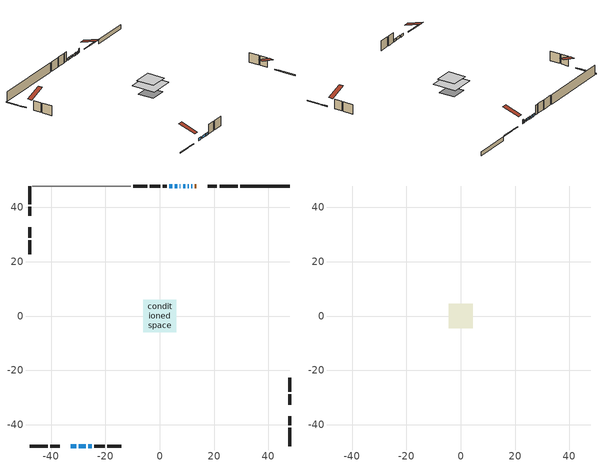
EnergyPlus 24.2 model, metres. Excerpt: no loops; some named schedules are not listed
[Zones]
conditioned space
 floor othersidecoefficients (Floor1 construction): -1.93,-1.93 -1.93,1.93 1.93,1.93 1.93,-1.93 z0.61
 floor adiabatic (AdiabaticFloorConstruction): -6.04,-6.04 -6.04,6.04 6.04,6.04 6.04,-6.04 z3.05
 floor foundation (Slab1 construction): -4.04,-4.04 -4.04,4.04 4.04,4.04 4.04,-4.04 z-1.52
 wall outside (RimJoist1 construction): 28.61,47.83 21.98,47.83 / -47.83,-47.83 -41.2,-47.83 / -47.83,47.83 -47.83,41.2 / 47.83,-47.83 47.83,-41.2 z0.61:0.91
 wall outside (RimJoist2 construction): 21.05,47.83 17.62,47.83 / -40.27,-47.83 -36.84,-47.83 / -47.83,40.27 -47.83,36.84 / 47.83,-40.27 47.83,-36.84 z0.61:0.91
 wall outside (AdiabaticWallConstruction 1): 13.47,47.83 12.86,47.83 z0.61:2.64
 wall outside (AdiabaticWallConstruction): 11.94,47.83 11.51,47.83 / -32.68,-47.83 -30.65,-47.83 / -29.72,-47.83 -27.18,-47.83 / 10.58,47.83 10.34,47.83 / 9.42,47.83 8.56,47.83 / -26.25,-47.83 -24.98,-47.83 / 7.63,47.83 7.34,47.83 / 6.41,47.83 5.46,47.83 / 4.53,47.83 3.58,47.83 z0.61:1.83
 wall outside (Wall2 construction): 0.18,47.83 -3.64,47.83 / -24.05,-47.83 -20.23,-47.83 / -47.83,32.68 -47.83,28.86 / 47.83,-32.68 47.83,-28.86 z0.61:5.49
 wall outside (Wall3 construction): -4.57,47.83 -9.79,47.83 / -19.3,-47.83 -14.08,-47.83 / -47.83,27.93 -47.83,22.71 / 47.83,-27.93 47.83,-22.71 z0.61:5.49
 wall foundation (FoundationWall1 construction): 29.54,47.83,-1.52 29.54,47.83,0.61 46,47.83,0.61 46,47.83,0.45 47.83,47.83,0.45 47.83,47.83,-1.52
 wall othersidecoefficients (Wall1 construction): 2.65,47.83 1.11,47.83 z0.61:5.49
 wall adiabatic (Wall4 construction): -10.72,47.83 -46.9,47.83 z0.61:5.49
 window (WindowConstruction 7): 11.93,47.83 11.51,47.83 z0.61:1.83
 window (WindowConstruction 5): -32.68,-47.83 -30.65,-47.83 z0.61:1.83
 window (WindowConstruction 6): -29.72,-47.83 -27.18,-47.83 z0.61:1.83
 window (WindowConstruction 8): 10.58,47.83 10.34,47.83 z0.61:1.83
 window (WindowConstruction): 9.41,47.83 8.56,47.83 z0.61:1.83
 window (WindowConstruction 1): -26.25,-47.83 -24.98,-47.83 z0.61:1.83
 window (WindowConstruction 2): 7.63,47.83 7.34,47.83 z0.61:1.83
 window (WindowConstruction 3): 6.41,47.83 5.46,47.83 z0.61:1.83
 window (WindowConstruction 4): 4.53,47.83 3.58,47.83 z0.61:1.83
 door (Door): 13.47,47.83 12.86,47.83 z0.61:2.64
 ceiling adiabatic (AdiabaticFloorConstruction): 6.04,-6.04 6.04,6.04 -6.04,6.04 -6.04,-6.04 z3.05
attic - vented
 floor to conditioned space (Floor2 construction Reversed): -4.48,-4.48 -4.48,4.48 4.48,4.48 4.48,-4.48 z5.49
 roof outside (Roof1 construction): 14.4,47.83,5.49 14.4,39.1,8.4 16.7,39.1,8.4 16.7,47.83,5.49; -33.61,-47.83,5.49 -33.61,-39.1,8.4 -35.91,-39.1,8.4 -35.91,-47.83,5.49; -47.83,33.61,5.49 -39.1,33.61,8.4 -39.1,35.91,8.4 -47.83,35.91,5.49; 47.83,-33.61,5.49 39.1,-33.61,8.4 39.1,-35.91,8.4 47.83,-35.91,5.49
[Building]
Building 1: Terrain=Suburbs
[Site:Location]
Toronto City Centre_ON: Latitude {deg}=43.63; Longitude {deg}=-79.39; Time Zone {hr}=-5; Elevation {m}=77; Keep Site Location Information=Yes
[Site:GroundTemperature:Shallow]
5.01852, 3.26908, 3.12898, 3.95918, 7.29196, 10.6092, 13.4851, 15.3069, 15.4617, 13.9799, 11.1774, 7.9619
[Site:WaterMainsTemperature]
Calculation Method=Schedule; Temperature Schedule=mains temperature schedule
[Material] Roughness=Rough; Thermal Absorptance=0.9
Name | Thickness {m} | Conductivity {W/m-K} | Density {kg/m3} | Specific Heat {J/kg-K} | Solar Absorptance | Visible Absorptance
asphalt or fiberglass shingles | 0.00635 | 0.162714 | 1121.4 | 1465.45 | 0.4 | 0.4
ceiling loosefill ins | 0.169333 | 0.0480833 | 16.02 | 1046.75 | 0.7 | 0.7
ceiling stud and cavity | 0.1397 | 0.110651 | 65.682 | 1177.47 | 0.7 | 0.7
concrete 4.0 in. | 0.1016 | 1.803125 | 2242.8 | 837.4 | 0.7 | 0.7
concrete 8.0 in. | 0.2032 | 1.803125 | 2242.8 | 837.4 | 0.7 | 0.7
door material | 0.04445 | 0.053851 | 512.64 | 1214.23 | 0.7 | 0.7
exterior vertical ins | 0.0457286 | 0.029427 | 32.04 | 1214.23 | 0.7 | 0.7
floor covering | 0.0127 | 0.0433444 | 54.468 | 1339.84 | 0.6 | 0.6
floor rigid ins | 0.051816 | 0.029427 | 32.04 | 1214.23 | 0.7 | 0.7
floor rigid ins 1; wall rigid ins | 0.512978 | 0.029427 | 32.04 | 1214.23 | 0.7 | 0.7
floor stud and cavity | 0.1397 | 0.0965298 | 92.3553 | 1139.71 | 0.7 | 0.7
floor stud and cavity 1 | 0.1397 | 1.75129 | 37.0049 | 1207.88 | 0.7 | 0.7
furniture material conditioned space 1 | 0.1524 | 0.115458 | 640.8 | 1214.23 | 0.6 | 0.6
gypsum board | 0.0127 | 0.160291 | 801 | 837.4 | 0.6 | 0.6
gypsum board 1 | 0.0127 | 0.160291 | 801 | 837.4 | 0.7 | 0.7
osb sheathing 0.5 in. | 0.0127 | 0.115458 | 512.64 | 1214.23 | 0.4 | 0.4
osb sheathing 0.5 in. 1 | 0.0127 | 0.115458 | 512.64 | 1214.23 | 0.7 | 0.7
osb sheathing 0.75 in. | 0.01905 | 0.115458 | 512.64 | 1214.23 | 0.7 | 0.7
osb sheathing 2.0 in. | 0.0508 | 0.115458 | 512.64 | 1214.23 | 0.7 | 0.7
rim joist stud and cavity | 0.0508 | 0.0451784 | 125.044 | 1163.47 | 0.6 | 0.6
rim joist stud and cavity 1 | 0.0508 | 0.0291538 | 125.044 | 1163.47 | 0.6 | 0.6
wall stud and cavity | 0.1397 | 0.0772867 | 139.0536 | 1170.24 | 0.7 | 0.7
wall stud and cavity 1 | 0.1397 | 0.0813726 | 139.0536 | 1170.24 | 0.7 | 0.7
wall stud and cavity 2 | 0.1397 | 0.0809575 | 139.0536 | 1170.24 | 0.7 | 0.7
wall stud and cavity 3 | 0.1397 | 0.073972 | 139.0536 | 1170.24 | 0.7 | 0.7
wall stud and cavity 4 | 0.0889 | 0.380278 | 52.3479 | 1209.89 | 0.7 | 0.7
wall stud and cavity 5 | 0.0889 | 0.391764 | 83.0341 | 1211.67 | 0.7 | 0.7
wood siding | 0.0254 | 0.102417 | 544.68 | 1172.36 | 0.4 | 0.4
wood siding 1; wood siding 2; wood siding 3 | 0.0254 | 0.102417 | 544.68 | 1172.36 | 0.7 | 0.7
[WindowMaterial:SimpleGlazingSystem]
Name | U-Factor {W/m2-K} | Solar Heat Gain Coefficient
WindowMaterial | 2.6363 | 0.39
WindowMaterial 1 | 2.37511 | 0.51
WindowMaterial 2 | 2.29164 | 0.54
WindowMaterial 3 | 2.18546 | 0.61
WindowMaterial 4 | 2.1724 | 0.59
WindowMaterial 5 | 2.21896 | 0.58
WindowMaterial 6 | 6.779532 | 0.73
WindowMaterial 7 | 2.654465 | 0.38
[Construction]
AdiabaticFloorConstruction: floor stud and cavity 1, floor rigid ins 1, osb sheathing 0.75 in., floor covering
AdiabaticWallConstruction: wood siding 2, wall rigid ins, wall stud and cavity 4, gypsum board
AdiabaticWallConstruction 1: wood siding 3, wall rigid ins, wall stud and cavity 4, gypsum board
Door: door material
Floor1 construction: floor stud and cavity, floor rigid ins, osb sheathing 0.75 in., floor covering
Floor2 construction Reversed: gypsum board, ceiling stud and cavity, ceiling loosefill ins
FoundationWall1 construction: concrete 8.0 in., gypsum board 1
furniture construction conditioned space 1: furniture material conditioned space 1
PartitionWallConstruction: gypsum board, wall stud and cavity 5, gypsum board
RimJoist1 construction: wood siding 1, osb sheathing 2.0 in., rim joist stud and cavity
RimJoist2 construction: wood siding 1, osb sheathing 2.0 in., rim joist stud and cavity 1
Roof1 construction: asphalt or fiberglass shingles
Slab1 construction: concrete 4.0 in.
Wall1 construction: osb sheathing 0.5 in., wall stud and cavity, gypsum board
Wall2 construction: wood siding, osb sheathing 0.5 in. 1, wall stud and cavity 1, gypsum board
Wall3 construction: wood siding, osb sheathing 0.5 in. 1, wall stud and cavity 2, gypsum board
Wall4 construction: osb sheathing 0.5 in., wall stud and cavity 3, gypsum board
WindowConstruction; WindowConstruction 2: WindowMaterial
WindowConstruction 1: WindowMaterial 1
WindowConstruction 3: WindowMaterial 2
WindowConstruction 4: WindowMaterial 3
WindowConstruction 5: WindowMaterial 4
WindowConstruction 6: WindowMaterial 5
WindowConstruction 7: WindowMaterial 6
WindowConstruction 8: WindowMaterial 7
[Zone] Multiplier=1; Part of Total Floor Area=Yes
Name | Volume {m3}
attic - vented | 37.9034
conditioned space | 526.6
[Space]
Name | Zone | Volume {m3}
attic - vented 1 | attic - vented | 37.9034
conditioned space 1 | conditioned space | 526.6
[ZoneInfiltration:EffectiveLeakageArea]
infil attic - vented 1: Zone or Space=attic - vented 1; Schedule=Always On Discrete; Effective Air Leakage Area {cm2}=3379.79; Stack Coefficient=0.000202274; Wind Coefficient=9.60926e-06
[ZoneMixing]
whole house fan mix: Zone or Space=attic - vented; Schedule=Always On Continuous; Design Flow Rate Calculation Method=Flow/Zone; Design Flow Rate {m3/s}=0; Source Zone or Space=conditioned space
[SurfaceProperty:OtherSideCoefficients]
other non-freezing space: Combined Convective/Radiative Film Coefficient {W/m2-K}=8.35; Constant Temperature Coefficient=1; External Dry-Bulb Temperature Coefficient=0; Ground Temperature Coefficient=0; Wind Speed Coefficient=0; Zone Air Temperature Coefficient=0; Constant Temperature Schedule=other non-freezing space; Previous Other Side Temperature Coefficient=0
[SurfaceProperty:ExposedFoundationPerimeter]
Slab1: Exposed Perimeter Calculation Method=TotalExposedPerimeter; Total Exposed Perimeter {m}=18.286
[InternalMass] Zone or ZoneList=conditioned space; Space or SpaceList=conditioned space 1
Name | Construction | Surface Area {m2}
furniture mass conditioned space 1 | furniture construction conditioned space 1 | 90.3879
partition wall mass | PartitionWallConstruction | 225.97
[Lights]
interior lighting: Zone or ZoneList or Space or SpaceList=conditioned space 1; Schedule=interior lighting schedule; Design Level Calculation Method=LightingLevel; Lighting Level {W}=343.2; Return Air Fraction=0; Fraction Radiant=0.6; Fraction Visible=0.2; Fraction Replaceable=1
[People]
occupants: Zone or ZoneList or Space or SpaceList=conditioned space 1; Number of People Schedule=occupants schedule; Number of People Calculation Method=People; Number of People=3; Fraction Radiant=0.314171; Sensible Heat Fraction=0.56303; Activity Level Schedule=occupants activity schedule; Carbon Dioxide Generation Rate {m3/s-W}=0; Enable ASHRAE 55 Comfort Warnings=No; Mean Radiant Temperature Calculation Type=EnclosureAveraged
[ElectricEquipment] Zone or ZoneList or Space or SpaceList=conditioned space 1; Design Level Calculation Method=EquipmentLevel
Name | Schedule | Design Level {W} | Fraction Latent | Fraction Radiant | Fraction Lost
clothes dryer | clothes dryer schedule | 140.772 | 0.015 | 0.081 | 0.85
clothes washer | clothes washer schedule | 32.1985 | 0.03 | 0.162 | 0.7
cooking range | cooking range schedule | 208.969 | 0.08 | 0.432 | 0.2
dishwasher | dishwasher schedule | 66.8632 | 0.3 | 0.18 | 0.4
fridge | fridge schedule | 72.9452 | 0 | 0.6 | 0
mech vent bath fan 0 | mech vent bath fan 0 schedule | 50.2 | 0 | 0 | 1
mech vent house fan | mech vent house fan schedule | 0 | 0 | 0 | 1
mech vent house fan cfis | mech vent house fan cfis schedule | 0 | 0 | 0 | 0
mech vent range fan 0 | mech vent range fan 0 schedule | 57 | 0 | 0 | 1
misc plug loads | misc plug loads schedule | 494.7 | 0.045 | 0.513 | 0.1
whole house fan | Always On Discrete | 0 | 0 | 0 | 1
[OtherEquipment] Zone or ZoneList or Space or SpaceList=conditioned space 1; Design Level Calculation Method=EquipmentLevel
Name | Fuel Type | Schedule | Design Level {W} | Fraction Latent | Fraction Radiant | Fraction Lost
clothes dryer 1 | Electricity | clothes dryer schedule | 0 | 0.015 | 0.081 | 0.85
cooking range 1 | Electricity | cooking range schedule | 0 | 0.08 | 0.432 | 0.2
general water use latent | None | general water use schedule | 59.3978 | 1 | 0 | 0
general water use sensible | None | general water use schedule | -58.539 | 0 | 0.6 | 0
mech vent house fan latent load | None | Always On Discrete | 0 | 1 | 0 | 0
mech vent house fan sensible load | None | Always On Discrete | 0 | 0 | 0 | 0
water heater energy adjustment1 | NaturalGas | Always On Discrete | 0.01 | 0 | 0 | 1
[ZoneInfiltration:DesignFlowRate] Zone or ZoneList or Space or SpaceList=conditioned space 1; Schedule=Always On Discrete; Design Flow Rate Calculation Method=Flow/Zone; Design Flow Rate {m3/s}=0
infil flow; natural vent flow; whole house fan flow
[AvailabilityManager:Scheduled]
central ac and furnace airloop Availability Manager: Schedule=Always On Discrete
[Foundation:Kiva]
Foundation Kiva 1: Initial Indoor Air Temperature {C}=18; Wall Height Above Grade {m}=0.609996; Wall Depth Below Slab {m}=0.2032; Custom Block Material Name 1=exterior vertical ins; Custom Block Depth 1 {m}=2.13; Custom Block X Position 1 {m}=0.2159; Custom Block Z Position 1 {m}=0
[Foundation:Kiva:Settings]
Soil Conductivity {W/m-K}=0.849921; Soil Density {kg/m3}=1842.3; Soil Specific Heat {J/kg-K}=418.7; Ground Solar Absorptivity=0.9; Ground Thermal Absorptivity=0.9; Ground Surface Roughness {m}=0.03; Far-Field Width {m}=40; Deep-Ground Boundary Condition=ZeroFlux; Deep-Ground Depth {m}=40; Minimum Cell Dimension {m}=0.2; Maximum Cell Growth Coefficient=3; Simulation Timestep=Timestep
[Exterior:Lights]
exterior lighting: Schedule=exterior lighting schedule; Design Level {W}=75.6
[EnergyManagementSystem:GlobalVariable]
central_ac_and_furnace_airloop_Fan_RTF
infil_program_Qfan
infil_program_Qinf
natural_vent_program_Qnv
natural_vent_program_Qwhf
[EnergyManagementSystem:Sensor]
Name | Output:Variable or Output:Meter Index Key | Output:Variable or Output:Meter
airflow_gain | infil flow | Infiltration Sensible Heat Gain Energy
airflow_gain_1 | natural vent flow | Infiltration Sensible Heat Gain Energy
airflow_gain_2 | whole house fan flow | Infiltration Sensible Heat Gain Energy
airflow_loss | infil flow | Infiltration Sensible Heat Loss Energy
airflow_loss_1 | natural vent flow | Infiltration Sensible Heat Loss Energy
airflow_loss_2 | whole house fan flow | Infiltration Sensible Heat Loss Energy
clg_load_cond |  | Cooling:EnergyTransfer:Zone:CONDITIONED SPACE
clg_sp_s; clg_sp_s_1 | cooling setpoint | Schedule Value
clothes_dryer_exhaust_0_sch_s | clothes dryer exhaust 0 schedule | Schedule Value
cool_season | cooling season schedule | Schedule Value
htg_load_cond |  | Heating:EnergyTransfer:Zone:CONDITIONED SPACE
htg_sp_s; htg_sp_s_1 | heating setpoint | Schedule Value
ig_ee_conv | clothes dryer | Electric Equipment Convective Heating Energy
ig_ee_conv_2 | cooking range | Electric Equipment Convective Heating Energy
ig_ee_conv_4 | fridge | Electric Equipment Convective Heating Energy
ig_ee_conv_5 | misc plug loads | Electric Equipment Convective Heating Energy
ig_ee_conv_6 | whole house fan | Electric Equipment Convective Heating Energy
ig_ee_rad | clothes dryer | Electric Equipment Radiant Heating Energy
ig_ee_rad_2 | cooking range | Electric Equipment Radiant Heating Energy
ig_ee_rad_4 | fridge | Electric Equipment Radiant Heating Energy
ig_ee_rad_5 | misc plug loads | Electric Equipment Radiant Heating Energy
ig_ee_rad_6 | whole house fan | Electric Equipment Radiant Heating Energy
ig_lgt_conv | interior lighting | Lights Convective Heating Energy
ig_lgt_rad | interior lighting | Lights Radiant Heating Energy
ig_lgt_vis | interior lighting | Lights Visible Radiation Heating Energy
ig_oe_conv | clothes dryer 1 | Other Equipment Convective Heating Energy
ig_oe_conv_1 | cooking range 1 | Other Equipment Convective Heating Energy
ig_oe_conv_2 | general water use latent | Other Equipment Convective Heating Energy
ig_oe_conv_3 | general water use sensible | Other Equipment Convective Heating Energy
ig_oe_conv_4 | water heater energy adjustment1 | Other Equipment Convective Heating Energy
ig_oe_rad | clothes dryer 1 | Other Equipment Radiant Heating Energy
ig_oe_rad_1 | cooking range 1 | Other Equipment Radiant Heating Energy
ig_oe_rad_2 | general water use latent | Other Equipment Radiant Heating Energy
ig_oe_rad_3 | general water use sensible | Other Equipment Radiant Heating Energy
ig_oe_rad_4 | water heater energy adjustment1 | Other Equipment Radiant Heating Energy
ig_ppl_conv | occupants | People Convective Heating Energy
ig_ppl_rad | occupants | People Radiant Heating Energy
im_conv | furniture mass conditioned space 1 | Surface Inside Face Convection Heat Gain Energy
im_conv_1 | partition wall mass | Surface Inside Face Convection Heat Gain Energy
im_ig | furniture mass conditioned space 1 | Surface Inside Face Internal Gains Radiation Heat Gain Energy
im_ig_1 | partition wall mass | Surface Inside Face Internal Gains Radiation Heat Gain Energy
im_lgt | furniture mass conditioned space 1 | Surface Inside Face Lights Radiation Heat Gain Energy
im_lgt_1 | partition wall mass | Surface Inside Face Lights Radiation Heat Gain Energy
im_sol | furniture mass conditioned space 1 | Surface Inside Face Solar Radiation Heat Gain Energy
im_sol_1 | partition wall mass | Surface Inside Face Solar Radiation Heat Gain Energy
im_surf | furniture mass conditioned space 1 | Surface Inside Face Net Surface Thermal Radiation Heat Gain Energy
im_surf_1 | partition wall mass | Surface Inside Face Net Surface Thermal Radiation Heat Gain Energy
mech_vent_bath_fan_0_sch_s | mech vent bath fan 0 schedule | Schedule Value
mech_vent_range_fan_0_sch_s | mech vent range fan 0 schedule | Schedule Value
mv_conv | mech vent bath fan 0 | Electric Equipment Convective Heating Energy
mv_conv_1 | mech vent house fan | Electric Equipment Convective Heating Energy
mv_conv_2 | mech vent house fan cfis | Electric Equipment Convective Heating Energy
mv_conv_3 | mech vent range fan 0 | Electric Equipment Convective Heating Energy
mv_conv_4 | mech vent house fan latent load | Other Equipment Convective Heating Energy
mv_conv_5 | mech vent house fan sensible load | Other Equipment Convective Heating Energy
mv_rad | mech vent bath fan 0 | Electric Equipment Radiant Heating Energy
mv_rad_1 | mech vent house fan | Electric Equipment Radiant Heating Energy
mv_rad_2 | mech vent house fan cfis | Electric Equipment Radiant Heating Energy
mv_rad_3 | mech vent range fan 0 | Electric Equipment Radiant Heating Energy
mv_rad_4 | mech vent house fan latent load | Other Equipment Radiant Heating Energy
mv_rad_5 | mech vent house fan sensible load | Other Equipment Radiant Heating Energy
natural_vent_s | natural vent schedule | Schedule Value
oa_temp |  | Site Outdoor Air Drybulb Temperature
out_pb_s |  | Site Outdoor Air Barometric Pressure
out_wt_s |  | Site Outdoor Air Humidity Ratio
site_vw_s |  | Site Wind Speed
ss_back_out | Window1 | Surface Window Shortwave from Zone Back Out Window Heat Transfer Rate
ss_back_out_1 | Window10 | Surface Window Shortwave from Zone Back Out Window Heat Transfer Rate
ss_back_out_2 | Window11 | Surface Window Shortwave from Zone Back Out Window Heat Transfer Rate
ss_back_out_3 | Window12 | Surface Window Shortwave from Zone Back Out Window Heat Transfer Rate
ss_back_out_4 | Window2 | Surface Window Shortwave from Zone Back Out Window Heat Transfer Rate
ss_back_out_5 | Window5 | Surface Window Shortwave from Zone Back Out Window Heat Transfer Rate
ss_back_out_6 | Window7 | Surface Window Shortwave from Zone Back Out Window Heat Transfer Rate
ss_back_out_7 | Window8 | Surface Window Shortwave from Zone Back Out Window Heat Transfer Rate
ss_back_out_8 | Window9 | Surface Window Shortwave from Zone Back Out Window Heat Transfer Rate
ss_conv | Door1 | Surface Inside Face Convection Heat Gain Energy
ss_conv_1 | Window1 | Surface Inside Face Convection Heat Gain Energy
ss_conv_2 | Window10 | Surface Inside Face Convection Heat Gain Energy
ss_conv_3 | Window11 | Surface Inside Face Convection Heat Gain Energy
ss_conv_4 | Window12 | Surface Inside Face Convection Heat Gain Energy
ss_conv_5 | Window2 | Surface Inside Face Convection Heat Gain Energy
ss_conv_6 | Window5 | Surface Inside Face Convection Heat Gain Energy
ss_conv_7 | Window7 | Surface Inside Face Convection Heat Gain Energy
ss_conv_8 | Window8 | Surface Inside Face Convection Heat Gain Energy
ss_conv_9 | Window9 | Surface Inside Face Convection Heat Gain Energy
ss_ig | Door1 | Surface Inside Face Internal Gains Radiation Heat Gain Energy
ss_ig_1 | Window1 | Surface Inside Face Internal Gains Radiation Heat Gain Energy
ss_ig_2 | Window10 | Surface Inside Face Internal Gains Radiation Heat Gain Energy
ss_ig_3 | Window11 | Surface Inside Face Internal Gains Radiation Heat Gain Energy
ss_ig_4 | Window12 | Surface Inside Face Internal Gains Radiation Heat Gain Energy
ss_ig_5 | Window2 | Surface Inside Face Internal Gains Radiation Heat Gain Energy
ss_ig_6 | Window5 | Surface Inside Face Internal Gains Radiation Heat Gain Energy
ss_ig_7 | Window7 | Surface Inside Face Internal Gains Radiation Heat Gain Energy
ss_ig_8 | Window8 | Surface Inside Face Internal Gains Radiation Heat Gain Energy
ss_ig_9 | Window9 | Surface Inside Face Internal Gains Radiation Heat Gain Energy
ss_lgt | Door1 | Surface Inside Face Lights Radiation Heat Gain Energy
ss_sol | Door1 | Surface Inside Face Solar Radiation Heat Gain Energy
ss_surf | Door1 | Surface Inside Face Net Surface Thermal Radiation Heat Gain Energy
ss_surf_1 | Window1 | Surface Inside Face Net Surface Thermal Radiation Heat Gain Energy
ss_surf_2 | Window10 | Surface Inside Face Net Surface Thermal Radiation Heat Gain Energy
ss_surf_3 | Window11 | Surface Inside Face Net Surface Thermal Radiation Heat Gain Energy
ss_surf_4 | Window12 | Surface Inside Face Net Surface Thermal Radiation Heat Gain Energy
ss_surf_5 | Window2 | Surface Inside Face Net Surface Thermal Radiation Heat Gain Energy
ss_surf_6 | Window5 | Surface Inside Face Net Surface Thermal Radiation Heat Gain Energy
ss_surf_7 | Window7 | Surface Inside Face Net Surface Thermal Radiation Heat Gain Energy
ss_surf_8 | Window8 | Surface Inside Face Net Surface Thermal Radiation Heat Gain Energy
ss_surf_9 | Window9 | Surface Inside Face Net Surface Thermal Radiation Heat Gain Energy
ss_trans_in | Window1 | Surface Window Transmitted Solar Radiation Rate
ss_trans_in_1 | Window10 | Surface Window Transmitted Solar Radiation Rate
ss_trans_in_2 | Window11 | Surface Window Transmitted Solar Radiation Rate
ss_trans_in_3 | Window12 | Surface Window Transmitted Solar Radiation Rate
ss_trans_in_4 | Window2 | Surface Window Transmitted Solar Radiation Rate
ss_trans_in_5 | Window5 | Surface Window Transmitted Solar Radiation Rate
ss_trans_in_6 | Window7 | Surface Window Transmitted Solar Radiation Rate
ss_trans_in_7 | Window8 | Surface Window Transmitted Solar Radiation Rate
ss_trans_in_8 | Window9 | Surface Window Transmitted Solar Radiation Rate
ss_trans_out | Window1 | Surface Inside Face Initial Transmitted Diffuse Transmitted Out Window Solar Radiation Rate
ss_trans_out_1 | Window10 | Surface Inside Face Initial Transmitted Diffuse Transmitted Out Window Solar Radiation Rate
ss_trans_out_2 | Window11 | Surface Inside Face Initial Transmitted Diffuse Transmitted Out Window Solar Radiation Rate
ss_trans_out_3 | Window12 | Surface Inside Face Initial Transmitted Diffuse Transmitted Out Window Solar Radiation Rate
ss_trans_out_4 | Window2 | Surface Inside Face Initial Transmitted Diffuse Transmitted Out Window Solar Radiation Rate
ss_trans_out_5 | Window5 | Surface Inside Face Initial Transmitted Diffuse Transmitted Out Window Solar Radiation Rate
ss_trans_out_6 | Window7 | Surface Inside Face Initial Transmitted Diffuse Transmitted Out Window Solar Radiation Rate
ss_trans_out_7 | Window8 | Surface Inside Face Initial Transmitted Diffuse Transmitted Out Window Solar Radiation Rate
ss_trans_out_8 | Window9 | Surface Inside Face Initial Transmitted Diffuse Transmitted Out Window Solar Radiation Rate
s_conv | Floor1 | Surface Inside Face Convection Heat Gain Energy
s_conv_1 | Floor2 | Surface Inside Face Convection Heat Gain Energy
s_conv_10 | RimJoist2:180 | Surface Inside Face Convection Heat Gain Energy
s_conv_11 | RimJoist2:270 | Surface Inside Face Convection Heat Gain Energy
s_conv_12 | RimJoist2:90 | Surface Inside Face Convection Heat Gain Energy
s_conv_13 | Slab1 | Surface Inside Face Convection Heat Gain Energy
s_conv_14 | Wall1 | Surface Inside Face Convection Heat Gain Energy
s_conv_15 | Wall2:0 | Surface Inside Face Convection Heat Gain Energy
s_conv_16 | Wall2:180 | Surface Inside Face Convection Heat Gain Energy
s_conv_17 | Wall2:270 | Surface Inside Face Convection Heat Gain Energy
s_conv_18 | Wall2:90 | Surface Inside Face Convection Heat Gain Energy
s_conv_19 | Wall3:0 | Surface Inside Face Convection Heat Gain Energy
s_conv_2 | FoundationWall1 | Surface Inside Face Convection Heat Gain Energy
s_conv_20 | Wall3:180 | Surface Inside Face Convection Heat Gain Energy
s_conv_21 | Wall3:270 | Surface Inside Face Convection Heat Gain Energy
s_conv_22 | Wall3:90 | Surface Inside Face Convection Heat Gain Energy
s_conv_23 | Wall4 | Surface Inside Face Convection Heat Gain Energy
s_conv_3 | inferred conditioned ceiling | Surface Inside Face Convection Heat Gain Energy
s_conv_4 | inferred conditioned floor | Surface Inside Face Convection Heat Gain Energy
s_conv_5 | RimJoist1:0 | Surface Inside Face Convection Heat Gain Energy
s_conv_6 | RimJoist1:180 | Surface Inside Face Convection Heat Gain Energy
s_conv_7 | RimJoist1:270 | Surface Inside Face Convection Heat Gain Energy
s_conv_8 | RimJoist1:90 | Surface Inside Face Convection Heat Gain Energy
s_conv_9 | RimJoist2:0 | Surface Inside Face Convection Heat Gain Energy
s_ig | Floor1 | Surface Inside Face Internal Gains Radiation Heat Gain Energy
s_ig_1 | Floor2 | Surface Inside Face Internal Gains Radiation Heat Gain Energy
s_ig_10 | RimJoist2:180 | Surface Inside Face Internal Gains Radiation Heat Gain Energy
s_ig_11 | RimJoist2:270 | Surface Inside Face Internal Gains Radiation Heat Gain Energy
s_ig_12 | RimJoist2:90 | Surface Inside Face Internal Gains Radiation Heat Gain Energy
s_ig_13 | Slab1 | Surface Inside Face Internal Gains Radiation Heat Gain Energy
s_ig_14 | Wall1 | Surface Inside Face Internal Gains Radiation Heat Gain Energy
s_ig_15 | Wall2:0 | Surface Inside Face Internal Gains Radiation Heat Gain Energy
s_ig_16 | Wall2:180 | Surface Inside Face Internal Gains Radiation Heat Gain Energy
s_ig_17 | Wall2:270 | Surface Inside Face Internal Gains Radiation Heat Gain Energy
s_ig_18 | Wall2:90 | Surface Inside Face Internal Gains Radiation Heat Gain Energy
s_ig_19 | Wall3:0 | Surface Inside Face Internal Gains Radiation Heat Gain Energy
s_ig_2 | FoundationWall1 | Surface Inside Face Internal Gains Radiation Heat Gain Energy
s_ig_20 | Wall3:180 | Surface Inside Face Internal Gains Radiation Heat Gain Energy
s_ig_21 | Wall3:270 | Surface Inside Face Internal Gains Radiation Heat Gain Energy
